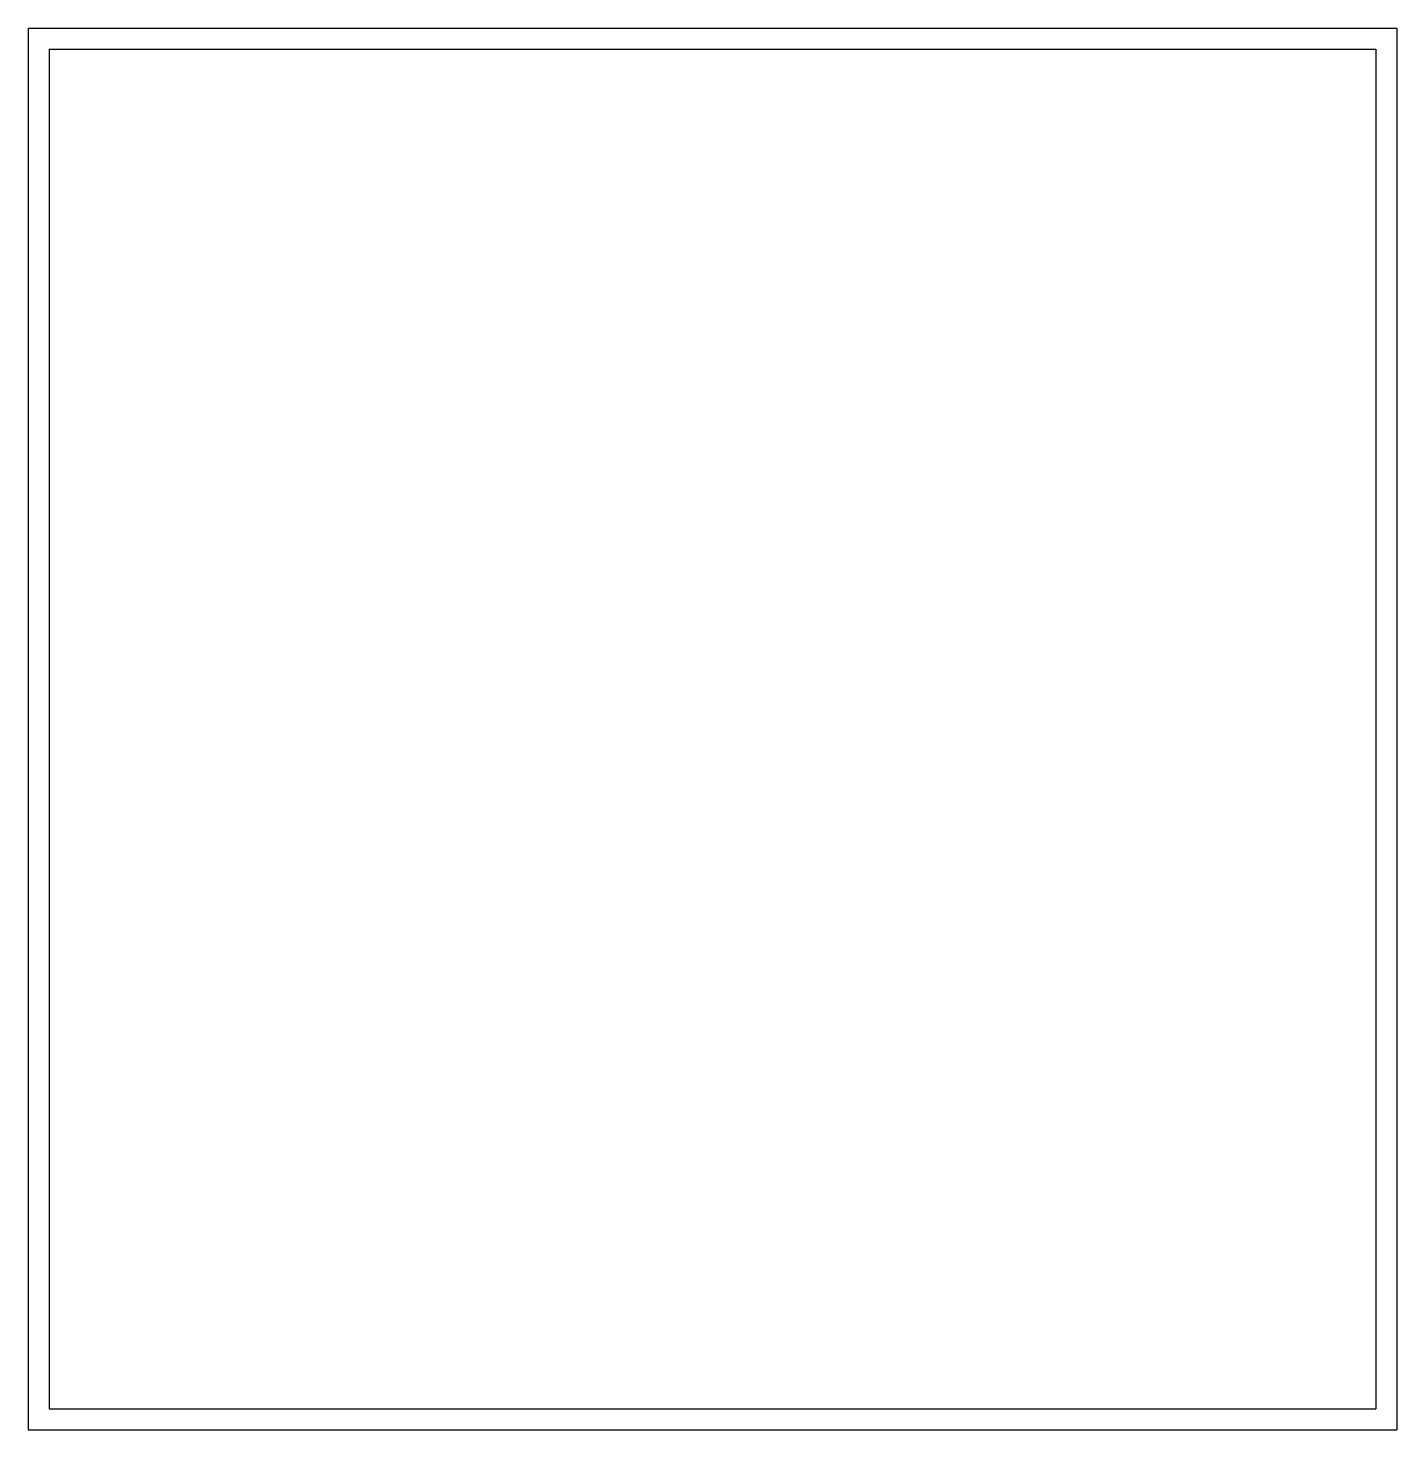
# Model space of a CAD drawing. Extents: x -40.7 to 40.7, y -42.8 to 40.8.
import ezdxf

# ---------------------------------------------------------------- set-up
doc = ezdxf.new("R2010")
doc.units = 0
doc.header["$MEASUREMENT"] = 0
doc.layers.add('VISIBLE', color=7, linetype='CONTINUOUS')

msp = doc.modelspace()

# ---------------------------------------------------------------- linework, layer by layer
at = {"layer": 'VISIBLE'}
for p, q in [((-40.75, 40.75), (40.75, 40.75)), ((-40.75, 40.75), (-40.75, -42.75)), ((40.75, 40.75), (40.75, -42.75)), ((-39.5, 39.5), (39.5, 39.5)), ((-39.5, 39.5), (-39.5, -41.5)), ((39.5, 39.5), (39.5, -41.5)), ((-39.5, -41.5), (39.5, -41.5)), ((-40.75, -42.75), (40.75, -42.75))]:
    msp.add_line(p, q, dxfattribs=at)

doc.saveas('drawing.dxf')
